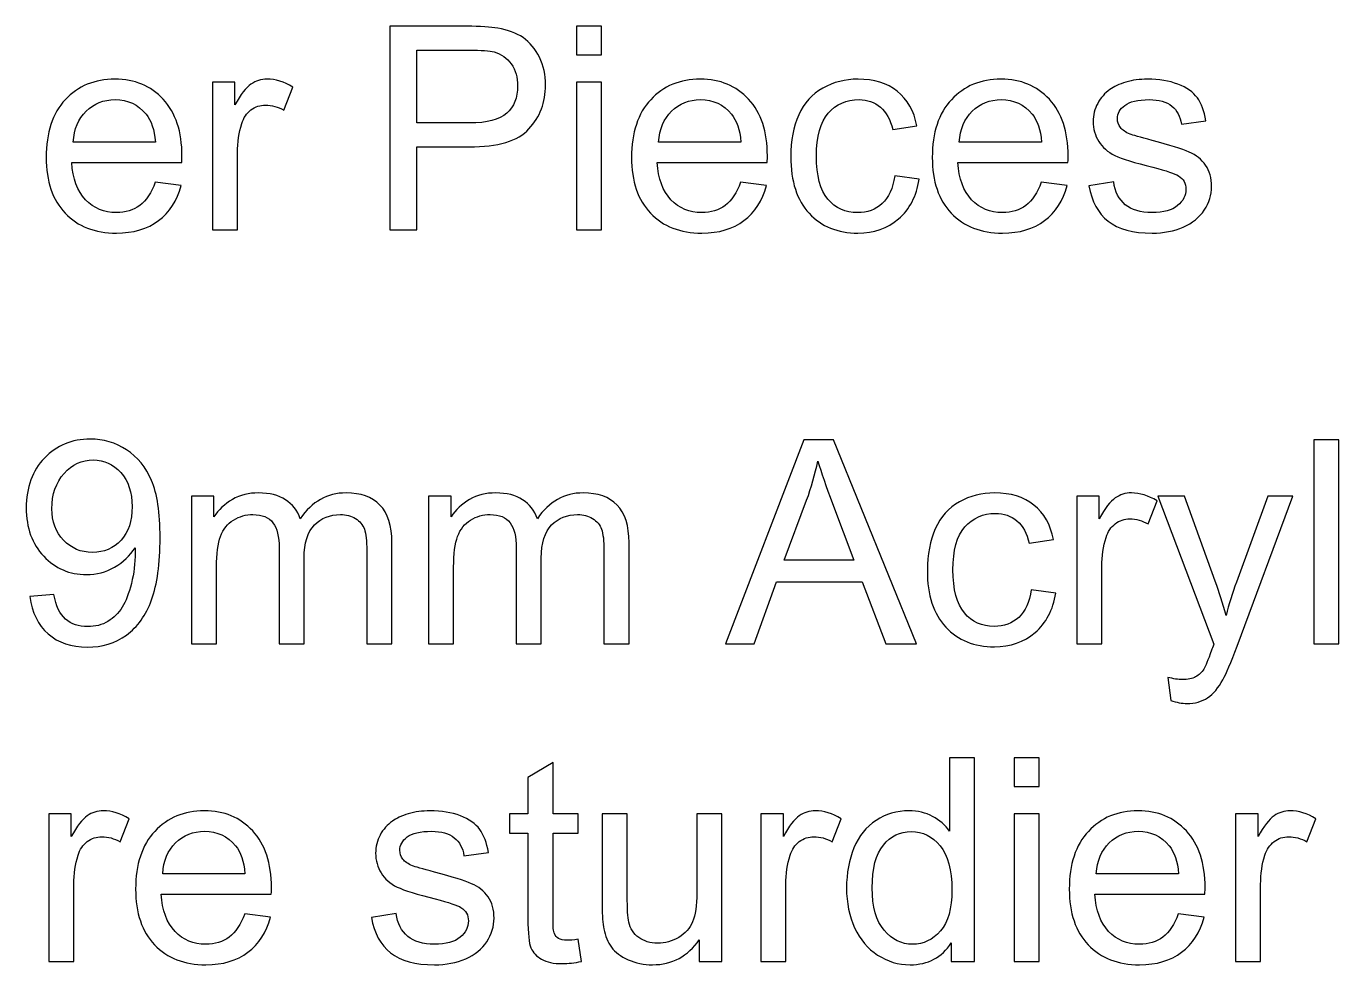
# Model space of a CAD drawing. Header units: millimetres. Extents: x 198 to 2265, y -986 to 144.
# Drawn here: x 1383.7 to 1500.8, y -945.3 to -861.5 of the extents above; entities that cross this region are included whole.
import ezdxf

# ---------------------------------------------------------------- set-up
doc = ezdxf.new("R2010")
doc.units = ezdxf.units.MM
doc.header["$MEASUREMENT"] = 0
doc.layers.add('Layer 1', color=7, linetype='Continuous')

msp = doc.modelspace()

# ---------------------------------------------------------------- linework, layer by layer
at = {"layer": 'Layer 1', "color": 250}
for points, knots in [([(1416.1262, -879.7022), (1416.1262, -879.7022), (1416.1262, -861.5158), (1416.1262, -861.5158), (1416.1262, -861.5158), (1422.9927, -861.5158), (1422.9927, -861.5158), (1424.1992, -861.5158), (1425.122, -861.5751), (1425.7613, -861.6894), (1426.6545, -861.8375), (1427.4038, -862.1212), (1428.0092, -862.536), (1428.6145, -862.9551), (1429.1014, -863.5393), (1429.4697, -864.2886), (1429.838, -865.0379), (1430.02, -865.8634), (1430.02, -866.7651), (1430.02, -868.3061), (1429.5289, -869.6142), (1428.5426, -870.681), (1427.5604, -871.752), (1425.7782, -872.2854), (1423.2043, -872.2854), (1423.2043, -872.2854), (1418.5392, -872.2854), (1418.5392, -872.2854), (1418.5392, -872.2854), (1418.5392, -879.7022), (1418.5392, -879.7022), (1418.5392, -879.7022), (1416.1262, -879.7022), (1416.1262, -879.7022)], [0, 0, 0, 0, 0.09090909, 0.09090909, 0.09090909, 0.18181818, 0.18181818, 0.18181818, 0.27272727, 0.27272727, 0.27272727, 0.36363636, 0.36363636, 0.36363636, 0.45454545, 0.45454545, 0.45454545, 0.54545455, 0.54545455, 0.54545455, 0.63636364, 0.63636364, 0.63636364, 0.72727273, 0.72727273, 0.72727273, 0.81818182, 0.81818182, 0.81818182, 0.90909091, 0.90909091, 0.90909091, 1, 1, 1, 1]), ([(1432.7886, -864.0558), (1432.7886, -864.0558), (1432.7886, -861.5158), (1432.7886, -861.5158), (1432.7886, -861.5158), (1435.0238, -861.5158), (1435.0238, -861.5158), (1435.0238, -861.5158), (1435.0238, -864.0558), (1435.0238, -864.0558), (1435.0238, -864.0558), (1432.7886, -864.0558), (1432.7886, -864.0558)], [0, 0, 0, 0, 0.25, 0.25, 0.25, 0.5, 0.5, 0.5, 0.75, 0.75, 0.75, 1, 1, 1, 1]), ([(1418.5392, -870.1518), (1418.5392, -870.1518), (1423.2382, -870.1518), (1423.2382, -870.1518), (1424.7961, -870.1518), (1425.8967, -869.8639), (1426.5529, -869.284), (1427.2048, -868.704), (1427.5308, -867.8912), (1427.5308, -866.8371), (1427.5308, -866.0793), (1427.3403, -865.4274), (1426.9551, -864.8855), (1426.5698, -864.3437), (1426.0618, -863.9838), (1425.4353, -863.8103), (1425.0289, -863.7044), (1424.2796, -863.6494), (1423.1916, -863.6494), (1423.1916, -863.6494), (1418.5392, -863.6494), (1418.5392, -863.6494), (1418.5392, -863.6494), (1418.5392, -870.1518), (1418.5392, -870.1518)], [0, 0, 0, 0, 0.125, 0.125, 0.125, 0.25, 0.25, 0.25, 0.375, 0.375, 0.375, 0.5, 0.5, 0.5, 0.625, 0.625, 0.625, 0.75, 0.75, 0.75, 0.875, 0.875, 0.875, 1, 1, 1, 1]), ([(1395.1966, -875.435), (1395.1966, -875.435), (1397.508, -875.7398), (1397.508, -875.7398), (1397.1482, -877.0818), (1396.4751, -878.1274), (1395.4929, -878.8682), (1394.5108, -879.6091), (1393.2577, -879.9816), (1391.7295, -879.9816), (1389.8076, -879.9816), (1388.2836, -879.3889), (1387.1575, -878.2036), (1386.0314, -877.0225), (1385.4684, -875.3588), (1385.4684, -873.221), (1385.4684, -871.0112), (1386.0357, -869.2924), (1387.1744, -868.0732), (1388.3132, -866.8498), (1389.7906, -866.2402), (1391.6067, -866.2402), (1393.3636, -866.2402), (1394.7987, -866.8371), (1395.912, -868.0351), (1397.0254, -869.2332), (1397.5842, -870.918), (1397.5842, -873.0897), (1397.5842, -873.221), (1397.58, -873.4199), (1397.5715, -873.6824), (1397.5715, -873.6824), (1387.7544, -873.6824), (1387.7544, -873.6824), (1387.8391, -875.126), (1388.2455, -876.2351), (1388.9821, -877.0013), (1389.7144, -877.7676), (1390.6331, -878.1528), (1391.7295, -878.1528), (1392.5465, -878.1528), (1393.245, -877.9369), (1393.8208, -877.5051), (1394.4007, -877.0733), (1394.8579, -876.3833), (1395.1966, -875.435)], [0, 0, 0, 0, 0.06666667, 0.06666667, 0.06666667, 0.13333333, 0.13333333, 0.13333333, 0.2, 0.2, 0.2, 0.26666667, 0.26666667, 0.26666667, 0.33333333, 0.33333333, 0.33333333, 0.4, 0.4, 0.4, 0.46666667, 0.46666667, 0.46666667, 0.53333333, 0.53333333, 0.53333333, 0.6, 0.6, 0.6, 0.66666667, 0.66666667, 0.66666667, 0.73333333, 0.73333333, 0.73333333, 0.8, 0.8, 0.8, 0.86666667, 0.86666667, 0.86666667, 0.93333333, 0.93333333, 0.93333333, 1, 1, 1, 1]), ([(1400.3062, -879.7022), (1400.3062, -879.7022), (1400.3062, -866.5196), (1400.3062, -866.5196), (1400.3062, -866.5196), (1402.3128, -866.5196), (1402.3128, -866.5196), (1402.3128, -866.5196), (1402.3128, -868.5389), (1402.3128, -868.5389), (1402.825, -867.6033), (1403.2992, -866.9853), (1403.7352, -866.6889), (1404.1712, -866.3884), (1404.6496, -866.2402), (1405.1703, -866.2402), (1405.9238, -866.2402), (1406.6901, -866.4773), (1407.469, -866.9472), (1407.469, -866.9472), (1406.6731, -869.0088), (1406.6731, -869.0088), (1406.1313, -868.704), (1405.5894, -868.5516), (1405.0475, -868.5516), (1404.5607, -868.5516), (1404.1247, -868.6998), (1403.7394, -868.9919), (1403.3542, -869.284), (1403.079, -869.6904), (1402.9139, -870.2111), (1402.6642, -871.0027), (1402.5414, -871.8705), (1402.5414, -872.8146), (1402.5414, -872.8146), (1402.5414, -879.7022), (1402.5414, -879.7022), (1402.5414, -879.7022), (1400.3062, -879.7022), (1400.3062, -879.7022)], [0, 0, 0, 0, 0.07692308, 0.07692308, 0.07692308, 0.15384615, 0.15384615, 0.15384615, 0.23076923, 0.23076923, 0.23076923, 0.30769231, 0.30769231, 0.30769231, 0.38461538, 0.38461538, 0.38461538, 0.46153846, 0.46153846, 0.46153846, 0.53846154, 0.53846154, 0.53846154, 0.61538462, 0.61538462, 0.61538462, 0.69230769, 0.69230769, 0.69230769, 0.76923077, 0.76923077, 0.76923077, 0.84615385, 0.84615385, 0.84615385, 0.92307692, 0.92307692, 0.92307692, 1, 1, 1, 1]), ([(1447.4232, -875.435), (1447.4232, -875.435), (1449.7346, -875.7398), (1449.7346, -875.7398), (1449.3748, -877.0818), (1448.7017, -878.1274), (1447.7195, -878.8682), (1446.7374, -879.6091), (1445.4843, -879.9816), (1443.9561, -879.9816), (1442.0342, -879.9816), (1440.5102, -879.3889), (1439.3841, -878.2036), (1438.258, -877.0225), (1437.695, -875.3588), (1437.695, -873.221), (1437.695, -871.0112), (1438.2623, -869.2924), (1439.401, -868.0732), (1440.5398, -866.8498), (1442.0172, -866.2402), (1443.8333, -866.2402), (1445.5902, -866.2402), (1447.0253, -866.8371), (1448.1386, -868.0351), (1449.252, -869.2332), (1449.8108, -870.918), (1449.8108, -873.0897), (1449.8108, -873.221), (1449.8066, -873.4199), (1449.7981, -873.6824), (1449.7981, -873.6824), (1439.981, -873.6824), (1439.981, -873.6824), (1440.0657, -875.126), (1440.4721, -876.2351), (1441.2087, -877.0013), (1441.941, -877.7676), (1442.8597, -878.1528), (1443.9561, -878.1528), (1444.7731, -878.1528), (1445.4716, -877.9369), (1446.0474, -877.5051), (1446.6273, -877.0733), (1447.0845, -876.3833), (1447.4232, -875.435)], [0, 0, 0, 0, 0.06666667, 0.06666667, 0.06666667, 0.13333333, 0.13333333, 0.13333333, 0.2, 0.2, 0.2, 0.26666667, 0.26666667, 0.26666667, 0.33333333, 0.33333333, 0.33333333, 0.4, 0.4, 0.4, 0.46666667, 0.46666667, 0.46666667, 0.53333333, 0.53333333, 0.53333333, 0.6, 0.6, 0.6, 0.66666667, 0.66666667, 0.66666667, 0.73333333, 0.73333333, 0.73333333, 0.8, 0.8, 0.8, 0.86666667, 0.86666667, 0.86666667, 0.93333333, 0.93333333, 0.93333333, 1, 1, 1, 1]), ([(1461.1688, -874.8762), (1461.1688, -874.8762), (1463.3532, -875.181), (1463.3532, -875.181), (1463.1119, -876.6838), (1462.5023, -877.8565), (1461.5159, -878.7074), (1460.5296, -879.5583), (1459.3146, -879.9816), (1457.8795, -879.9816), (1456.0803, -879.9816), (1454.6325, -879.3932), (1453.5403, -878.2163), (1452.4439, -877.0394), (1451.8978, -875.3546), (1451.8978, -873.1617), (1451.8978, -871.7393), (1452.1349, -870.4989), (1452.6048, -869.4321), (1453.0747, -868.3696), (1453.7901, -867.5695), (1454.7553, -867.0403), (1455.7163, -866.5069), (1456.7619, -866.2402), (1457.8964, -866.2402), (1459.3231, -866.2402), (1460.4957, -866.6), (1461.4016, -867.3239), (1462.3118, -868.0478), (1462.896, -869.0765), (1463.15, -870.4058), (1463.15, -870.4058), (1460.991, -870.736), (1460.991, -870.736), (1460.7836, -869.8512), (1460.4195, -869.1866), (1459.8903, -868.7379), (1459.3654, -868.2934), (1458.7304, -868.069), (1457.9853, -868.069), (1456.8593, -868.069), (1455.9449, -868.4712), (1455.2379, -869.2755), (1454.5352, -870.0841), (1454.1838, -871.3541), (1454.1838, -873.0982), (1454.1838, -874.8677), (1454.5225, -876.1504), (1455.1998, -876.9505), (1455.8814, -877.7506), (1456.7661, -878.1528), (1457.8541, -878.1528), (1458.7346, -878.1528), (1459.467, -877.8861), (1460.0512, -877.3485), (1460.6396, -876.8151), (1461.0122, -875.9896), (1461.1688, -874.8762)], [0, 0, 0, 0, 0.05263158, 0.05263158, 0.05263158, 0.10526316, 0.10526316, 0.10526316, 0.15789474, 0.15789474, 0.15789474, 0.21052632, 0.21052632, 0.21052632, 0.26315789, 0.26315789, 0.26315789, 0.31578947, 0.31578947, 0.31578947, 0.36842105, 0.36842105, 0.36842105, 0.42105263, 0.42105263, 0.42105263, 0.47368421, 0.47368421, 0.47368421, 0.52631579, 0.52631579, 0.52631579, 0.57894737, 0.57894737, 0.57894737, 0.63157895, 0.63157895, 0.63157895, 0.68421053, 0.68421053, 0.68421053, 0.73684211, 0.73684211, 0.73684211, 0.78947368, 0.78947368, 0.78947368, 0.84210526, 0.84210526, 0.84210526, 0.89473684, 0.89473684, 0.89473684, 0.94736842, 0.94736842, 0.94736842, 1, 1, 1, 1]), ([(1474.2498, -875.435), (1474.2498, -875.435), (1476.5612, -875.7398), (1476.5612, -875.7398), (1476.2014, -877.0818), (1475.5283, -878.1274), (1474.5461, -878.8682), (1473.564, -879.6091), (1472.3109, -879.9816), (1470.7827, -879.9816), (1468.8608, -879.9816), (1467.3368, -879.3889), (1466.2107, -878.2036), (1465.0846, -877.0225), (1464.5216, -875.3588), (1464.5216, -873.221), (1464.5216, -871.0112), (1465.0889, -869.2924), (1466.2276, -868.0732), (1467.3664, -866.8498), (1468.8438, -866.2402), (1470.6599, -866.2402), (1472.4168, -866.2402), (1473.8519, -866.8371), (1474.9652, -868.0351), (1476.0786, -869.2332), (1476.6374, -870.918), (1476.6374, -873.0897), (1476.6374, -873.221), (1476.6332, -873.4199), (1476.6247, -873.6824), (1476.6247, -873.6824), (1466.8076, -873.6824), (1466.8076, -873.6824), (1466.8923, -875.126), (1467.2987, -876.2351), (1468.0353, -877.0013), (1468.7676, -877.7676), (1469.6863, -878.1528), (1470.7827, -878.1528), (1471.5997, -878.1528), (1472.2982, -877.9369), (1472.874, -877.5051), (1473.4539, -877.0733), (1473.9111, -876.3833), (1474.2498, -875.435)], [0, 0, 0, 0, 0.06666667, 0.06666667, 0.06666667, 0.13333333, 0.13333333, 0.13333333, 0.2, 0.2, 0.2, 0.26666667, 0.26666667, 0.26666667, 0.33333333, 0.33333333, 0.33333333, 0.4, 0.4, 0.4, 0.46666667, 0.46666667, 0.46666667, 0.53333333, 0.53333333, 0.53333333, 0.6, 0.6, 0.6, 0.66666667, 0.66666667, 0.66666667, 0.73333333, 0.73333333, 0.73333333, 0.8, 0.8, 0.8, 0.86666667, 0.86666667, 0.86666667, 0.93333333, 0.93333333, 0.93333333, 1, 1, 1, 1]), ([(1478.4958, -875.7652), (1478.4958, -875.7652), (1480.7056, -875.4096), (1480.7056, -875.4096), (1480.8284, -876.2944), (1481.1755, -876.9717), (1481.7428, -877.4458), (1482.31, -877.9157), (1483.1059, -878.1528), (1484.1219, -878.1528), (1485.1506, -878.1528), (1485.9126, -877.9454), (1486.4121, -877.5263), (1486.9074, -877.1114), (1487.1572, -876.6203), (1487.1572, -876.0573), (1487.1572, -875.5535), (1486.9328, -875.1556), (1486.4883, -874.8677), (1486.1751, -874.6688), (1485.4131, -874.419), (1484.2023, -874.11), (1482.5683, -873.6993), (1481.438, -873.3437), (1480.803, -873.0432), (1480.1722, -872.7384), (1479.6938, -872.3235), (1479.3679, -871.7901), (1479.0419, -871.2609), (1478.8768, -870.6725), (1478.8768, -870.029), (1478.8768, -869.4406), (1479.0123, -868.8987), (1479.279, -868.3992), (1479.5499, -867.8997), (1479.914, -867.4848), (1480.3754, -867.1546), (1480.7225, -866.9006), (1481.1967, -866.6847), (1481.7936, -866.5069), (1482.3947, -866.3291), (1483.0339, -866.2402), (1483.7197, -866.2402), (1484.7527, -866.2402), (1485.6586, -866.3884), (1486.4375, -866.6889), (1487.2207, -866.9853), (1487.7964, -867.3917), (1488.169, -867.8997), (1488.5373, -868.4119), (1488.7955, -869.0935), (1488.9352, -869.9486), (1488.9352, -869.9486), (1486.7508, -870.2534), (1486.7508, -870.2534), (1486.6534, -869.5676), (1486.3656, -869.03), (1485.8914, -868.6447), (1485.4173, -868.2595), (1484.7484, -868.069), (1483.8806, -868.069), (1482.8604, -868.069), (1482.128, -868.2383), (1481.692, -868.577), (1481.2559, -868.9157), (1481.0358, -869.3136), (1481.0358, -869.7666), (1481.0358, -870.0544), (1481.1247, -870.3169), (1481.3067, -870.5497), (1481.4888, -870.7868), (1481.7724, -870.9858), (1482.1619, -871.1424), (1482.3862, -871.2271), (1483.0382, -871.4176), (1484.1304, -871.7139), (1485.7052, -872.133), (1486.8058, -872.4801), (1487.4324, -872.7468), (1488.0589, -873.0135), (1488.55, -873.4072), (1488.9056, -873.9152), (1489.2654, -874.4275), (1489.4432, -875.0625), (1489.4432, -875.8245), (1489.4432, -876.5653), (1489.2273, -877.2638), (1488.7913, -877.92), (1488.3552, -878.5761), (1487.7287, -879.0841), (1486.9117, -879.444), (1486.0904, -879.8038), (1485.1633, -879.9816), (1484.1304, -879.9816), (1482.4201, -879.9816), (1481.112, -879.626), (1480.2145, -878.919), (1479.3171, -878.2078), (1478.7456, -877.158), (1478.4958, -875.7652)], [0, 0, 0, 0, 0.03030303, 0.03030303, 0.03030303, 0.06060606, 0.06060606, 0.06060606, 0.09090909, 0.09090909, 0.09090909, 0.12121212, 0.12121212, 0.12121212, 0.15151515, 0.15151515, 0.15151515, 0.18181818, 0.18181818, 0.18181818, 0.21212121, 0.21212121, 0.21212121, 0.24242424, 0.24242424, 0.24242424, 0.27272727, 0.27272727, 0.27272727, 0.3030303, 0.3030303, 0.3030303, 0.33333333, 0.33333333, 0.33333333, 0.36363636, 0.36363636, 0.36363636, 0.39393939, 0.39393939, 0.39393939, 0.42424242, 0.42424242, 0.42424242, 0.45454545, 0.45454545, 0.45454545, 0.48484848, 0.48484848, 0.48484848, 0.51515152, 0.51515152, 0.51515152, 0.54545455, 0.54545455, 0.54545455, 0.57575758, 0.57575758, 0.57575758, 0.60606061, 0.60606061, 0.60606061, 0.63636364, 0.63636364, 0.63636364, 0.66666667, 0.66666667, 0.66666667, 0.6969697, 0.6969697, 0.6969697, 0.72727273, 0.72727273, 0.72727273, 0.75757576, 0.75757576, 0.75757576, 0.78787879, 0.78787879, 0.78787879, 0.81818182, 0.81818182, 0.81818182, 0.84848485, 0.84848485, 0.84848485, 0.87878788, 0.87878788, 0.87878788, 0.90909091, 0.90909091, 0.90909091, 0.93939394, 0.93939394, 0.93939394, 0.96969697, 0.96969697, 0.96969697, 1, 1, 1, 1]), ([(1432.7886, -879.7022), (1432.7886, -879.7022), (1432.7886, -866.5196), (1432.7886, -866.5196), (1432.7886, -866.5196), (1435.0238, -866.5196), (1435.0238, -866.5196), (1435.0238, -866.5196), (1435.0238, -879.7022), (1435.0238, -879.7022), (1435.0238, -879.7022), (1432.7886, -879.7022), (1432.7886, -879.7022)], [0, 0, 0, 0, 0.25, 0.25, 0.25, 0.5, 0.5, 0.5, 0.75, 0.75, 0.75, 1, 1, 1, 1]), ([(1387.8814, -871.8536), (1387.8814, -871.8536), (1395.222, -871.8536), (1395.222, -871.8536), (1395.1246, -870.7445), (1394.841, -869.9147), (1394.3796, -869.3602), (1393.6726, -868.5008), (1392.7497, -868.069), (1391.6194, -868.069), (1390.595, -868.069), (1389.7356, -868.4119), (1389.0371, -869.0977), (1388.3428, -869.7835), (1387.9576, -870.7021), (1387.8814, -871.8536)], [0, 0, 0, 0, 0.2, 0.2, 0.2, 0.4, 0.4, 0.4, 0.6, 0.6, 0.6, 0.8, 0.8, 0.8, 1, 1, 1, 1]), ([(1440.108, -871.8536), (1440.108, -871.8536), (1447.4486, -871.8536), (1447.4486, -871.8536), (1447.3512, -870.7445), (1447.0676, -869.9147), (1446.6062, -869.3602), (1445.8992, -868.5008), (1444.9763, -868.069), (1443.846, -868.069), (1442.8216, -868.069), (1441.9622, -868.4119), (1441.2637, -869.0977), (1440.5694, -869.7835), (1440.1842, -870.7021), (1440.108, -871.8536)], [0, 0, 0, 0, 0.2, 0.2, 0.2, 0.4, 0.4, 0.4, 0.6, 0.6, 0.6, 0.8, 0.8, 0.8, 1, 1, 1, 1]), ([(1466.9346, -871.8536), (1466.9346, -871.8536), (1474.2752, -871.8536), (1474.2752, -871.8536), (1474.1778, -870.7445), (1473.8942, -869.9147), (1473.4328, -869.3602), (1472.7258, -868.5008), (1471.8029, -868.069), (1470.6726, -868.069), (1469.6482, -868.069), (1468.7888, -868.4119), (1468.0903, -869.0977), (1467.396, -869.7835), (1467.0108, -870.7021), (1466.9346, -871.8536)], [0, 0, 0, 0, 0.2, 0.2, 0.2, 0.4, 0.4, 0.4, 0.6, 0.6, 0.6, 0.8, 0.8, 0.8, 1, 1, 1, 1]), ([(1384.0211, -912.418), (1384.0211, -912.418), (1386.1547, -912.2402), (1386.1547, -912.2402), (1386.3367, -913.2477), (1386.6839, -913.9759), (1387.1961, -914.4288), (1387.7083, -914.8818), (1388.3645, -915.1104), (1389.1688, -915.1104), (1389.8546, -915.1104), (1390.4558, -914.9538), (1390.9765, -914.6363), (1391.4972, -914.323), (1391.9205, -913.9039), (1392.2465, -913.3747), (1392.5724, -912.8498), (1392.8476, -912.1386), (1393.072, -911.2454), (1393.2963, -910.3521), (1393.4064, -909.442), (1393.4064, -908.5149), (1393.4064, -908.4175), (1393.4022, -908.2651), (1393.3937, -908.0661), (1392.9492, -908.7773), (1392.3396, -909.3573), (1391.5691, -909.7976), (1390.7987, -910.2421), (1389.9605, -910.4622), (1389.063, -910.4622), (1387.5602, -910.4622), (1386.2902, -909.9161), (1385.2488, -908.8239), (1384.2116, -907.7359), (1383.6909, -906.2966), (1383.6909, -904.5101), (1383.6909, -902.6644), (1384.2328, -901.1827), (1385.3207, -900.0567), (1386.4045, -898.9348), (1387.7634, -898.3718), (1389.4017, -898.3718), (1390.5785, -898.3718), (1391.658, -898.6893), (1392.6402, -899.3285), (1393.6181, -899.9635), (1394.3589, -900.8695), (1394.8669, -902.0506), (1395.3749, -903.2274), (1395.6289, -904.9335), (1395.6289, -907.1644), (1395.6289, -909.4885), (1395.3791, -911.3385), (1394.8754, -912.7143), (1394.3716, -914.0944), (1393.6181, -915.14), (1392.6232, -915.8597), (1391.6284, -916.5794), (1390.4642, -916.9392), (1389.1265, -916.9392), (1387.7041, -916.9392), (1386.5442, -916.5455), (1385.6425, -915.7539), (1384.745, -914.9622), (1384.2031, -913.8489), (1384.0211, -912.418)], [0, 0, 0, 0, 0.04545455, 0.04545455, 0.04545455, 0.09090909, 0.09090909, 0.09090909, 0.13636364, 0.13636364, 0.13636364, 0.18181818, 0.18181818, 0.18181818, 0.22727273, 0.22727273, 0.22727273, 0.27272727, 0.27272727, 0.27272727, 0.31818182, 0.31818182, 0.31818182, 0.36363636, 0.36363636, 0.36363636, 0.40909091, 0.40909091, 0.40909091, 0.45454545, 0.45454545, 0.45454545, 0.5, 0.5, 0.5, 0.54545455, 0.54545455, 0.54545455, 0.59090909, 0.59090909, 0.59090909, 0.63636364, 0.63636364, 0.63636364, 0.68181818, 0.68181818, 0.68181818, 0.72727273, 0.72727273, 0.72727273, 0.77272727, 0.77272727, 0.77272727, 0.81818182, 0.81818182, 0.81818182, 0.86363636, 0.86363636, 0.86363636, 0.90909091, 0.90909091, 0.90909091, 0.95454545, 0.95454545, 0.95454545, 1, 1, 1, 1]), ([(1446.086, -916.6344), (1446.086, -916.6344), (1453.0625, -898.448), (1453.0625, -898.448), (1453.0625, -898.448), (1455.7084, -898.448), (1455.7084, -898.448), (1455.7084, -898.448), (1463.1125, -916.6344), (1463.1125, -916.6344), (1463.1125, -916.6344), (1460.3735, -916.6344), (1460.3735, -916.6344), (1460.3735, -916.6344), (1458.2695, -911.1226), (1458.2695, -911.1226), (1458.2695, -911.1226), (1450.6114, -911.1226), (1450.6114, -911.1226), (1450.6114, -911.1226), (1448.6387, -916.6344), (1448.6387, -916.6344), (1448.6387, -916.6344), (1446.086, -916.6344), (1446.086, -916.6344)], [0, 0, 0, 0, 0.125, 0.125, 0.125, 0.25, 0.25, 0.25, 0.375, 0.375, 0.375, 0.5, 0.5, 0.5, 0.625, 0.625, 0.625, 0.75, 0.75, 0.75, 0.875, 0.875, 0.875, 1, 1, 1, 1]), ([(1498.5497, -916.6344), (1498.5497, -916.6344), (1498.5497, -898.448), (1498.5497, -898.448), (1498.5497, -898.448), (1500.7849, -898.448), (1500.7849, -898.448), (1500.7849, -898.448), (1500.7849, -916.6344), (1500.7849, -916.6344), (1500.7849, -916.6344), (1498.5497, -916.6344), (1498.5497, -916.6344)], [0, 0, 0, 0, 0.25, 0.25, 0.25, 0.5, 0.5, 0.5, 0.75, 0.75, 0.75, 1, 1, 1, 1]), ([(1393.1397, -904.3958), (1393.1397, -903.1174), (1392.801, -902.1014), (1392.1237, -901.3521), (1391.4506, -900.6028), (1390.6293, -900.226), (1389.6641, -900.226), (1388.6651, -900.226), (1387.8015, -900.6282), (1387.0733, -901.4367), (1386.341, -902.2453), (1385.9769, -903.2952), (1385.9769, -904.5821), (1385.9769, -905.7378), (1386.324, -906.6776), (1387.0141, -907.3973), (1387.7083, -908.1212), (1388.5719, -908.481), (1389.6006, -908.481), (1390.6336, -908.481), (1391.4802, -908.1212), (1392.1449, -907.3973), (1392.8095, -906.6776), (1393.1397, -905.6743), (1393.1397, -904.3958)], [0, 0, 0, 0, 0.125, 0.125, 0.125, 0.25, 0.25, 0.25, 0.375, 0.375, 0.375, 0.5, 0.5, 0.5, 0.625, 0.625, 0.625, 0.75, 0.75, 0.75, 0.875, 0.875, 0.875, 1, 1, 1, 1]), ([(1451.3184, -909.1668), (1451.3184, -909.1668), (1457.516, -909.1668), (1457.516, -909.1668), (1457.516, -909.1668), (1455.6195, -904.1249), (1455.6195, -904.1249), (1455.048, -902.5924), (1454.6162, -901.3267), (1454.3156, -900.3276), (1454.0658, -901.5129), (1453.7314, -902.6771), (1453.3123, -903.8286), (1453.3123, -903.8286), (1451.3184, -909.1668), (1451.3184, -909.1668)], [0, 0, 0, 0, 0.2, 0.2, 0.2, 0.4, 0.4, 0.4, 0.6, 0.6, 0.6, 0.8, 0.8, 0.8, 1, 1, 1, 1]), ([(1398.4271, -916.6344), (1398.4271, -916.6344), (1398.4271, -903.4518), (1398.4271, -903.4518), (1398.4271, -903.4518), (1400.4337, -903.4518), (1400.4337, -903.4518), (1400.4337, -903.4518), (1400.4337, -905.3145), (1400.4337, -905.3145), (1400.8443, -904.671), (1401.3947, -904.1503), (1402.0805, -903.7608), (1402.7663, -903.3671), (1403.5452, -903.1724), (1404.4215, -903.1724), (1405.3952, -903.1724), (1406.1953, -903.3756), (1406.8176, -903.7778), (1407.4399, -904.1842), (1407.8801, -904.7472), (1408.1341, -905.4753), (1409.184, -903.9386), (1410.5429, -903.1724), (1412.2193, -903.1724), (1413.5316, -903.1724), (1414.5434, -903.5322), (1415.2461, -904.2561), (1415.9531, -904.98), (1416.3087, -906.0934), (1416.3087, -907.5962), (1416.3087, -907.5962), (1416.3087, -916.6344), (1416.3087, -916.6344), (1416.3087, -916.6344), (1414.0735, -916.6344), (1414.0735, -916.6344), (1414.0735, -916.6344), (1414.0735, -908.3371), (1414.0735, -908.3371), (1414.0735, -907.4481), (1413.9973, -906.8046), (1413.8534, -906.4109), (1413.7094, -906.0172), (1413.447, -905.7039), (1413.0617, -905.4626), (1412.6807, -905.2213), (1412.232, -905.1028), (1411.7198, -905.1028), (1410.7884, -905.1028), (1410.018, -905.4118), (1409.4041, -906.0257), (1408.7903, -906.6437), (1408.4855, -907.6301), (1408.4855, -908.9848), (1408.4855, -908.9848), (1408.4855, -916.6344), (1408.4855, -916.6344), (1408.4855, -916.6344), (1406.2503, -916.6344), (1406.2503, -916.6344), (1406.2503, -916.6344), (1406.2503, -908.0788), (1406.2503, -908.0788), (1406.2503, -907.0882), (1406.0683, -906.3432), (1405.7042, -905.8479), (1405.3401, -905.3526), (1404.7432, -905.1028), (1403.9177, -905.1028), (1403.2912, -905.1028), (1402.7112, -905.2679), (1402.1778, -905.5981), (1401.6444, -905.9283), (1401.2592, -906.4109), (1401.0179, -907.0501), (1400.7808, -907.6851), (1400.6623, -908.6038), (1400.6623, -909.8018), (1400.6623, -909.8018), (1400.6623, -916.6344), (1400.6623, -916.6344), (1400.6623, -916.6344), (1398.4271, -916.6344), (1398.4271, -916.6344)], [0, 0, 0, 0, 0.03571429, 0.03571429, 0.03571429, 0.07142857, 0.07142857, 0.07142857, 0.10714286, 0.10714286, 0.10714286, 0.14285714, 0.14285714, 0.14285714, 0.17857143, 0.17857143, 0.17857143, 0.21428571, 0.21428571, 0.21428571, 0.25, 0.25, 0.25, 0.28571429, 0.28571429, 0.28571429, 0.32142857, 0.32142857, 0.32142857, 0.35714286, 0.35714286, 0.35714286, 0.39285714, 0.39285714, 0.39285714, 0.42857143, 0.42857143, 0.42857143, 0.46428571, 0.46428571, 0.46428571, 0.5, 0.5, 0.5, 0.53571429, 0.53571429, 0.53571429, 0.57142857, 0.57142857, 0.57142857, 0.60714286, 0.60714286, 0.60714286, 0.64285714, 0.64285714, 0.64285714, 0.67857143, 0.67857143, 0.67857143, 0.71428571, 0.71428571, 0.71428571, 0.75, 0.75, 0.75, 0.78571429, 0.78571429, 0.78571429, 0.82142857, 0.82142857, 0.82142857, 0.85714286, 0.85714286, 0.85714286, 0.89285714, 0.89285714, 0.89285714, 0.92857143, 0.92857143, 0.92857143, 0.96428571, 0.96428571, 0.96428571, 1, 1, 1, 1]), ([(1419.5853, -916.6344), (1419.5853, -916.6344), (1419.5853, -903.4518), (1419.5853, -903.4518), (1419.5853, -903.4518), (1421.5919, -903.4518), (1421.5919, -903.4518), (1421.5919, -903.4518), (1421.5919, -905.3145), (1421.5919, -905.3145), (1422.0025, -904.671), (1422.5529, -904.1503), (1423.2387, -903.7608), (1423.9245, -903.3671), (1424.7034, -903.1724), (1425.5797, -903.1724), (1426.5534, -903.1724), (1427.3535, -903.3756), (1427.9758, -903.7778), (1428.5981, -904.1842), (1429.0383, -904.7472), (1429.2923, -905.4753), (1430.3422, -903.9386), (1431.7011, -903.1724), (1433.3775, -903.1724), (1434.6898, -903.1724), (1435.7016, -903.5322), (1436.4043, -904.2561), (1437.1113, -904.98), (1437.4669, -906.0934), (1437.4669, -907.5962), (1437.4669, -907.5962), (1437.4669, -916.6344), (1437.4669, -916.6344), (1437.4669, -916.6344), (1435.2317, -916.6344), (1435.2317, -916.6344), (1435.2317, -916.6344), (1435.2317, -908.3371), (1435.2317, -908.3371), (1435.2317, -907.4481), (1435.1555, -906.8046), (1435.0116, -906.4109), (1434.8676, -906.0172), (1434.6052, -905.7039), (1434.2199, -905.4626), (1433.8389, -905.2213), (1433.3902, -905.1028), (1432.878, -905.1028), (1431.9466, -905.1028), (1431.1762, -905.4118), (1430.5623, -906.0257), (1429.9485, -906.6437), (1429.6437, -907.6301), (1429.6437, -908.9848), (1429.6437, -908.9848), (1429.6437, -916.6344), (1429.6437, -916.6344), (1429.6437, -916.6344), (1427.4085, -916.6344), (1427.4085, -916.6344), (1427.4085, -916.6344), (1427.4085, -908.0788), (1427.4085, -908.0788), (1427.4085, -907.0882), (1427.2265, -906.3432), (1426.8624, -905.8479), (1426.4983, -905.3526), (1425.9014, -905.1028), (1425.0759, -905.1028), (1424.4494, -905.1028), (1423.8694, -905.2679), (1423.336, -905.5981), (1422.8026, -905.9283), (1422.4174, -906.4109), (1422.1761, -907.0501), (1421.939, -907.6851), (1421.8205, -908.6038), (1421.8205, -909.8018), (1421.8205, -909.8018), (1421.8205, -916.6344), (1421.8205, -916.6344), (1421.8205, -916.6344), (1419.5853, -916.6344), (1419.5853, -916.6344)], [0, 0, 0, 0, 0.03571429, 0.03571429, 0.03571429, 0.07142857, 0.07142857, 0.07142857, 0.10714286, 0.10714286, 0.10714286, 0.14285714, 0.14285714, 0.14285714, 0.17857143, 0.17857143, 0.17857143, 0.21428571, 0.21428571, 0.21428571, 0.25, 0.25, 0.25, 0.28571429, 0.28571429, 0.28571429, 0.32142857, 0.32142857, 0.32142857, 0.35714286, 0.35714286, 0.35714286, 0.39285714, 0.39285714, 0.39285714, 0.42857143, 0.42857143, 0.42857143, 0.46428571, 0.46428571, 0.46428571, 0.5, 0.5, 0.5, 0.53571429, 0.53571429, 0.53571429, 0.57142857, 0.57142857, 0.57142857, 0.60714286, 0.60714286, 0.60714286, 0.64285714, 0.64285714, 0.64285714, 0.67857143, 0.67857143, 0.67857143, 0.71428571, 0.71428571, 0.71428571, 0.75, 0.75, 0.75, 0.78571429, 0.78571429, 0.78571429, 0.82142857, 0.82142857, 0.82142857, 0.85714286, 0.85714286, 0.85714286, 0.89285714, 0.89285714, 0.89285714, 0.92857143, 0.92857143, 0.92857143, 0.96428571, 0.96428571, 0.96428571, 1, 1, 1, 1]), ([(1473.3529, -911.8084), (1473.3529, -911.8084), (1475.5373, -912.1132), (1475.5373, -912.1132), (1475.296, -913.616), (1474.6864, -914.7887), (1473.7, -915.6396), (1472.7137, -916.4905), (1471.4987, -916.9138), (1470.0636, -916.9138), (1468.2644, -916.9138), (1466.8166, -916.3254), (1465.7244, -915.1485), (1464.628, -913.9716), (1464.0819, -912.2868), (1464.0819, -910.0939), (1464.0819, -908.6715), (1464.319, -907.4311), (1464.7889, -906.3643), (1465.2588, -905.3018), (1465.9742, -904.5017), (1466.9394, -903.9725), (1467.9004, -903.4391), (1468.946, -903.1724), (1470.0805, -903.1724), (1471.5072, -903.1724), (1472.6798, -903.5322), (1473.5857, -904.2561), (1474.4959, -904.98), (1475.0801, -906.0087), (1475.3341, -907.338), (1475.3341, -907.338), (1473.1751, -907.6682), (1473.1751, -907.6682), (1472.9677, -906.7834), (1472.6036, -906.1188), (1472.0744, -905.6701), (1471.5495, -905.2256), (1470.9145, -905.0012), (1470.1694, -905.0012), (1469.0434, -905.0012), (1468.129, -905.4034), (1467.422, -906.2077), (1466.7193, -907.0163), (1466.3679, -908.2863), (1466.3679, -910.0304), (1466.3679, -911.7999), (1466.7066, -913.0826), (1467.3839, -913.8827), (1468.0655, -914.6828), (1468.9502, -915.085), (1470.0382, -915.085), (1470.9187, -915.085), (1471.6511, -914.8183), (1472.2353, -914.2807), (1472.8237, -913.7473), (1473.1963, -912.9218), (1473.3529, -911.8084)], [0, 0, 0, 0, 0.05263158, 0.05263158, 0.05263158, 0.10526316, 0.10526316, 0.10526316, 0.15789474, 0.15789474, 0.15789474, 0.21052632, 0.21052632, 0.21052632, 0.26315789, 0.26315789, 0.26315789, 0.31578947, 0.31578947, 0.31578947, 0.36842105, 0.36842105, 0.36842105, 0.42105263, 0.42105263, 0.42105263, 0.47368421, 0.47368421, 0.47368421, 0.52631579, 0.52631579, 0.52631579, 0.57894737, 0.57894737, 0.57894737, 0.63157895, 0.63157895, 0.63157895, 0.68421053, 0.68421053, 0.68421053, 0.73684211, 0.73684211, 0.73684211, 0.78947368, 0.78947368, 0.78947368, 0.84210526, 0.84210526, 0.84210526, 0.89473684, 0.89473684, 0.89473684, 0.94736842, 0.94736842, 0.94736842, 1, 1, 1, 1]), ([(1477.4169, -916.6344), (1477.4169, -916.6344), (1477.4169, -903.4518), (1477.4169, -903.4518), (1477.4169, -903.4518), (1479.4235, -903.4518), (1479.4235, -903.4518), (1479.4235, -903.4518), (1479.4235, -905.4711), (1479.4235, -905.4711), (1479.9357, -904.5355), (1480.4099, -903.9175), (1480.8459, -903.6211), (1481.2819, -903.3206), (1481.7603, -903.1724), (1482.281, -903.1724), (1483.0345, -903.1724), (1483.8008, -903.4095), (1484.5797, -903.8794), (1484.5797, -903.8794), (1483.7838, -905.941), (1483.7838, -905.941), (1483.242, -905.6362), (1482.7001, -905.4838), (1482.1582, -905.4838), (1481.6714, -905.4838), (1481.2354, -905.632), (1480.8501, -905.9241), (1480.4649, -906.2162), (1480.1897, -906.6226), (1480.0246, -907.1433), (1479.7749, -907.9349), (1479.6521, -908.8027), (1479.6521, -909.7468), (1479.6521, -909.7468), (1479.6521, -916.6344), (1479.6521, -916.6344), (1479.6521, -916.6344), (1477.4169, -916.6344), (1477.4169, -916.6344)], [0, 0, 0, 0, 0.07692308, 0.07692308, 0.07692308, 0.15384615, 0.15384615, 0.15384615, 0.23076923, 0.23076923, 0.23076923, 0.30769231, 0.30769231, 0.30769231, 0.38461538, 0.38461538, 0.38461538, 0.46153846, 0.46153846, 0.46153846, 0.53846154, 0.53846154, 0.53846154, 0.61538462, 0.61538462, 0.61538462, 0.69230769, 0.69230769, 0.69230769, 0.76923077, 0.76923077, 0.76923077, 0.84615385, 0.84615385, 0.84615385, 0.92307692, 0.92307692, 0.92307692, 1, 1, 1, 1]), ([(1485.7989, -921.7017), (1485.7989, -921.7017), (1485.5449, -919.6358), (1485.5449, -919.6358), (1486.036, -919.7671), (1486.4593, -919.8348), (1486.8234, -919.8348), (1487.3229, -919.8348), (1487.7208, -919.7501), (1488.0172, -919.585), (1488.3177, -919.4199), (1488.5633, -919.1871), (1488.7538, -918.8908), (1488.8935, -918.6664), (1489.1221, -918.1118), (1489.4353, -917.2228), (1489.4777, -917.1001), (1489.5412, -916.918), (1489.6343, -916.6767), (1489.6343, -916.6767), (1484.6305, -903.4518), (1484.6305, -903.4518), (1484.6305, -903.4518), (1487.0181, -903.4518), (1487.0181, -903.4518), (1487.0181, -903.4518), (1489.7698, -911.0633), (1489.7698, -911.0633), (1490.1296, -912.0243), (1490.4471, -913.0403), (1490.7307, -914.1071), (1490.989, -913.1038), (1491.2938, -912.1132), (1491.6494, -911.1395), (1491.6494, -911.1395), (1494.4603, -903.4518), (1494.4603, -903.4518), (1494.4603, -903.4518), (1496.6913, -903.4518), (1496.6913, -903.4518), (1496.6913, -903.4518), (1491.7086, -916.863), (1491.7086, -916.863), (1491.171, -918.3066), (1490.7519, -919.2972), (1490.4513, -919.8433), (1490.0534, -920.5756), (1489.5962, -921.1133), (1489.084, -921.4562), (1488.5675, -921.7991), (1487.9537, -921.9684), (1487.2425, -921.9684), (1486.8107, -921.9684), (1486.3281, -921.8795), (1485.7989, -921.7017)], [0, 0, 0, 0, 0.05555556, 0.05555556, 0.05555556, 0.11111111, 0.11111111, 0.11111111, 0.16666667, 0.16666667, 0.16666667, 0.22222222, 0.22222222, 0.22222222, 0.27777778, 0.27777778, 0.27777778, 0.33333333, 0.33333333, 0.33333333, 0.38888889, 0.38888889, 0.38888889, 0.44444444, 0.44444444, 0.44444444, 0.5, 0.5, 0.5, 0.55555556, 0.55555556, 0.55555556, 0.61111111, 0.61111111, 0.61111111, 0.66666667, 0.66666667, 0.66666667, 0.72222222, 0.72222222, 0.72222222, 0.77777778, 0.77777778, 0.77777778, 0.83333333, 0.83333333, 0.83333333, 0.88888889, 0.88888889, 0.88888889, 0.94444444, 0.94444444, 0.94444444, 1, 1, 1, 1]), ([(1432.9203, -943.0166), (1432.9203, -943.0166), (1433.2251, -944.9893), (1433.2251, -944.9893), (1432.5986, -945.1206), (1432.0355, -945.1883), (1431.5445, -945.1883), (1430.7359, -945.1883), (1430.1094, -945.0613), (1429.6606, -944.8031), (1429.2161, -944.5448), (1428.9029, -944.2104), (1428.7208, -943.7913), (1428.5388, -943.3722), (1428.4499, -942.4917), (1428.4499, -941.1497), (1428.4499, -941.1497), (1428.4499, -933.5551), (1428.4499, -933.5551), (1428.4499, -933.5551), (1426.7989, -933.5551), (1426.7989, -933.5551), (1426.7989, -933.5551), (1426.7989, -931.8279), (1426.7989, -931.8279), (1426.7989, -931.8279), (1428.4499, -931.8279), (1428.4499, -931.8279), (1428.4499, -931.8279), (1428.4499, -928.5682), (1428.4499, -928.5682), (1428.4499, -928.5682), (1430.6851, -927.2263), (1430.6851, -927.2263), (1430.6851, -927.2263), (1430.6851, -931.8279), (1430.6851, -931.8279), (1430.6851, -931.8279), (1432.9203, -931.8279), (1432.9203, -931.8279), (1432.9203, -931.8279), (1432.9203, -933.5551), (1432.9203, -933.5551), (1432.9203, -933.5551), (1430.6851, -933.5551), (1430.6851, -933.5551), (1430.6851, -933.5551), (1430.6851, -941.2767), (1430.6851, -941.2767), (1430.6851, -941.9159), (1430.7232, -942.3266), (1430.8036, -942.5086), (1430.8798, -942.6906), (1431.0068, -942.8346), (1431.1846, -942.9446), (1431.3624, -943.0505), (1431.6164, -943.1055), (1431.9466, -943.1055), (1432.1922, -943.1055), (1432.5181, -943.0759), (1432.9203, -943.0166)], [0, 0, 0, 0, 0.05, 0.05, 0.05, 0.1, 0.1, 0.1, 0.15, 0.15, 0.15, 0.2, 0.2, 0.2, 0.25, 0.25, 0.25, 0.3, 0.3, 0.3, 0.35, 0.35, 0.35, 0.4, 0.4, 0.4, 0.45, 0.45, 0.45, 0.5, 0.5, 0.5, 0.55, 0.55, 0.55, 0.6, 0.6, 0.6, 0.65, 0.65, 0.65, 0.7, 0.7, 0.7, 0.75, 0.75, 0.75, 0.8, 0.8, 0.8, 0.85, 0.85, 0.85, 0.9, 0.9, 0.9, 0.95, 0.95, 0.95, 1, 1, 1, 1]), ([(1466.2197, -945.0105), (1466.2197, -945.0105), (1466.2197, -943.3383), (1466.2197, -943.3383), (1465.3857, -944.638), (1464.1581, -945.2899), (1462.5367, -945.2899), (1461.4868, -945.2899), (1460.5216, -945.002), (1459.6453, -944.4221), (1458.7648, -943.8463), (1458.0832, -943.0378), (1457.5964, -942.0048), (1457.1138, -940.9677), (1456.8725, -939.7781), (1456.8725, -938.4319), (1456.8725, -937.1196), (1457.0926, -935.93), (1457.5287, -934.859), (1457.9689, -933.7922), (1458.6251, -932.9709), (1459.5014, -932.4036), (1460.3735, -931.8321), (1461.3556, -931.5485), (1462.4351, -931.5485), (1463.231, -931.5485), (1463.9379, -931.7178), (1464.556, -932.0523), (1465.1741, -932.3867), (1465.6778, -932.827), (1466.0673, -933.3646), (1466.0673, -933.3646), (1466.0673, -926.8241), (1466.0673, -926.8241), (1466.0673, -926.8241), (1468.3025, -926.8241), (1468.3025, -926.8241), (1468.3025, -926.8241), (1468.3025, -945.0105), (1468.3025, -945.0105), (1468.3025, -945.0105), (1466.2197, -945.0105), (1466.2197, -945.0105)], [0, 0, 0, 0, 0.07142857, 0.07142857, 0.07142857, 0.14285714, 0.14285714, 0.14285714, 0.21428571, 0.21428571, 0.21428571, 0.28571429, 0.28571429, 0.28571429, 0.35714286, 0.35714286, 0.35714286, 0.42857143, 0.42857143, 0.42857143, 0.5, 0.5, 0.5, 0.57142857, 0.57142857, 0.57142857, 0.64285714, 0.64285714, 0.64285714, 0.71428571, 0.71428571, 0.71428571, 0.78571429, 0.78571429, 0.78571429, 0.85714286, 0.85714286, 0.85714286, 0.92857143, 0.92857143, 0.92857143, 1, 1, 1, 1]), ([(1471.8373, -929.3641), (1471.8373, -929.3641), (1471.8373, -926.8241), (1471.8373, -926.8241), (1471.8373, -926.8241), (1474.0725, -926.8241), (1474.0725, -926.8241), (1474.0725, -926.8241), (1474.0725, -929.3641), (1474.0725, -929.3641), (1474.0725, -929.3641), (1471.8373, -929.3641), (1471.8373, -929.3641)], [0, 0, 0, 0, 0.25, 0.25, 0.25, 0.5, 0.5, 0.5, 0.75, 0.75, 0.75, 1, 1, 1, 1]), ([(1385.7017, -945.0105), (1385.7017, -945.0105), (1385.7017, -931.8279), (1385.7017, -931.8279), (1385.7017, -931.8279), (1387.7083, -931.8279), (1387.7083, -931.8279), (1387.7083, -931.8279), (1387.7083, -933.8472), (1387.7083, -933.8472), (1388.2205, -932.9116), (1388.6947, -932.2936), (1389.1307, -931.9972), (1389.5667, -931.6967), (1390.0451, -931.5485), (1390.5658, -931.5485), (1391.3193, -931.5485), (1392.0856, -931.7856), (1392.8645, -932.2555), (1392.8645, -932.2555), (1392.0686, -934.3171), (1392.0686, -934.3171), (1391.5268, -934.0123), (1390.9849, -933.8599), (1390.443, -933.8599), (1389.9562, -933.8599), (1389.5202, -934.0081), (1389.1349, -934.3002), (1388.7497, -934.5923), (1388.4745, -934.9987), (1388.3094, -935.5194), (1388.0597, -936.311), (1387.9369, -937.1788), (1387.9369, -938.1229), (1387.9369, -938.1229), (1387.9369, -945.0105), (1387.9369, -945.0105), (1387.9369, -945.0105), (1385.7017, -945.0105), (1385.7017, -945.0105)], [0, 0, 0, 0, 0.07692308, 0.07692308, 0.07692308, 0.15384615, 0.15384615, 0.15384615, 0.23076923, 0.23076923, 0.23076923, 0.30769231, 0.30769231, 0.30769231, 0.38461538, 0.38461538, 0.38461538, 0.46153846, 0.46153846, 0.46153846, 0.53846154, 0.53846154, 0.53846154, 0.61538462, 0.61538462, 0.61538462, 0.69230769, 0.69230769, 0.69230769, 0.76923077, 0.76923077, 0.76923077, 0.84615385, 0.84615385, 0.84615385, 0.92307692, 0.92307692, 0.92307692, 1, 1, 1, 1]), ([(1403.1769, -940.7433), (1403.1769, -940.7433), (1405.4883, -941.0481), (1405.4883, -941.0481), (1405.1285, -942.3901), (1404.4554, -943.4357), (1403.4732, -944.1765), (1402.4911, -944.9174), (1401.238, -945.2899), (1399.7098, -945.2899), (1397.7879, -945.2899), (1396.2639, -944.6972), (1395.1378, -943.5119), (1394.0117, -942.3308), (1393.4487, -940.6671), (1393.4487, -938.5293), (1393.4487, -936.3195), (1394.016, -934.6007), (1395.1547, -933.3815), (1396.2935, -932.1581), (1397.7709, -931.5485), (1399.587, -931.5485), (1401.3439, -931.5485), (1402.779, -932.1454), (1403.8923, -933.3434), (1405.0057, -934.5415), (1405.5645, -936.2263), (1405.5645, -938.398), (1405.5645, -938.5293), (1405.5603, -938.7282), (1405.5518, -938.9907), (1405.5518, -938.9907), (1395.7347, -938.9907), (1395.7347, -938.9907), (1395.8194, -940.4343), (1396.2258, -941.5434), (1396.9624, -942.3096), (1397.6947, -943.0759), (1398.6134, -943.4611), (1399.7098, -943.4611), (1400.5268, -943.4611), (1401.2253, -943.2452), (1401.8011, -942.8134), (1402.381, -942.3816), (1402.8382, -941.6916), (1403.1769, -940.7433)], [0, 0, 0, 0, 0.06666667, 0.06666667, 0.06666667, 0.13333333, 0.13333333, 0.13333333, 0.2, 0.2, 0.2, 0.26666667, 0.26666667, 0.26666667, 0.33333333, 0.33333333, 0.33333333, 0.4, 0.4, 0.4, 0.46666667, 0.46666667, 0.46666667, 0.53333333, 0.53333333, 0.53333333, 0.6, 0.6, 0.6, 0.66666667, 0.66666667, 0.66666667, 0.73333333, 0.73333333, 0.73333333, 0.8, 0.8, 0.8, 0.86666667, 0.86666667, 0.86666667, 0.93333333, 0.93333333, 0.93333333, 1, 1, 1, 1]), ([(1414.4799, -941.0735), (1414.4799, -941.0735), (1416.6897, -940.7179), (1416.6897, -940.7179), (1416.8125, -941.6027), (1417.1596, -942.28), (1417.7269, -942.7541), (1418.2941, -943.224), (1419.09, -943.4611), (1420.106, -943.4611), (1421.1347, -943.4611), (1421.8967, -943.2537), (1422.3962, -942.8346), (1422.8915, -942.4197), (1423.1413, -941.9286), (1423.1413, -941.3656), (1423.1413, -940.8618), (1422.9169, -940.4639), (1422.4724, -940.176), (1422.1592, -939.9771), (1421.3972, -939.7273), (1420.1864, -939.4183), (1418.5524, -939.0076), (1417.4221, -938.652), (1416.7871, -938.3515), (1416.1563, -938.0467), (1415.6779, -937.6318), (1415.352, -937.0984), (1415.026, -936.5692), (1414.8609, -935.9808), (1414.8609, -935.3373), (1414.8609, -934.7489), (1414.9964, -934.207), (1415.2631, -933.7075), (1415.534, -933.208), (1415.8981, -932.7931), (1416.3595, -932.4629), (1416.7066, -932.2089), (1417.1808, -931.993), (1417.7777, -931.8152), (1418.3788, -931.6374), (1419.018, -931.5485), (1419.7038, -931.5485), (1420.7368, -931.5485), (1421.6427, -931.6967), (1422.4216, -931.9972), (1423.2048, -932.2936), (1423.7805, -932.7), (1424.1531, -933.208), (1424.5214, -933.7202), (1424.7796, -934.4018), (1424.9193, -935.2569), (1424.9193, -935.2569), (1422.7349, -935.5617), (1422.7349, -935.5617), (1422.6375, -934.8759), (1422.3497, -934.3383), (1421.8755, -933.953), (1421.4014, -933.5678), (1420.7325, -933.3773), (1419.8647, -933.3773), (1418.8445, -933.3773), (1418.1121, -933.5466), (1417.6761, -933.8853), (1417.24, -934.224), (1417.0199, -934.6219), (1417.0199, -935.0749), (1417.0199, -935.3627), (1417.1088, -935.6252), (1417.2908, -935.858), (1417.4729, -936.0951), (1417.7565, -936.2941), (1418.146, -936.4507), (1418.3703, -936.5354), (1419.0223, -936.7259), (1420.1145, -937.0222), (1421.6893, -937.4413), (1422.7899, -937.7884), (1423.4165, -938.0551), (1424.043, -938.3218), (1424.5341, -938.7155), (1424.8897, -939.2235), (1425.2495, -939.7358), (1425.4273, -940.3708), (1425.4273, -941.1328), (1425.4273, -941.8736), (1425.2114, -942.5721), (1424.7754, -943.2283), (1424.3393, -943.8844), (1423.7128, -944.3924), (1422.8958, -944.7523), (1422.0745, -945.1121), (1421.1474, -945.2899), (1420.1145, -945.2899), (1418.4042, -945.2899), (1417.0961, -944.9343), (1416.1986, -944.2273), (1415.3012, -943.5161), (1414.7297, -942.4663), (1414.4799, -941.0735)], [0, 0, 0, 0, 0.03030303, 0.03030303, 0.03030303, 0.06060606, 0.06060606, 0.06060606, 0.09090909, 0.09090909, 0.09090909, 0.12121212, 0.12121212, 0.12121212, 0.15151515, 0.15151515, 0.15151515, 0.18181818, 0.18181818, 0.18181818, 0.21212121, 0.21212121, 0.21212121, 0.24242424, 0.24242424, 0.24242424, 0.27272727, 0.27272727, 0.27272727, 0.3030303, 0.3030303, 0.3030303, 0.33333333, 0.33333333, 0.33333333, 0.36363636, 0.36363636, 0.36363636, 0.39393939, 0.39393939, 0.39393939, 0.42424242, 0.42424242, 0.42424242, 0.45454545, 0.45454545, 0.45454545, 0.48484848, 0.48484848, 0.48484848, 0.51515152, 0.51515152, 0.51515152, 0.54545455, 0.54545455, 0.54545455, 0.57575758, 0.57575758, 0.57575758, 0.60606061, 0.60606061, 0.60606061, 0.63636364, 0.63636364, 0.63636364, 0.66666667, 0.66666667, 0.66666667, 0.6969697, 0.6969697, 0.6969697, 0.72727273, 0.72727273, 0.72727273, 0.75757576, 0.75757576, 0.75757576, 0.78787879, 0.78787879, 0.78787879, 0.81818182, 0.81818182, 0.81818182, 0.84848485, 0.84848485, 0.84848485, 0.87878788, 0.87878788, 0.87878788, 0.90909091, 0.90909091, 0.90909091, 0.93939394, 0.93939394, 0.93939394, 0.96969697, 0.96969697, 0.96969697, 1, 1, 1, 1]), ([(1443.7365, -945.0105), (1443.7365, -945.0105), (1443.7365, -943.0505), (1443.7365, -943.0505), (1442.712, -944.5448), (1441.3235, -945.2899), (1439.5667, -945.2899), (1438.792, -945.2899), (1438.0681, -945.1417), (1437.395, -944.8454), (1436.7219, -944.5448), (1436.2223, -944.1723), (1435.8964, -943.7236), (1435.5704, -943.2706), (1435.3418, -942.7203), (1435.2106, -942.0683), (1435.1217, -941.6281), (1435.0751, -940.9338), (1435.0751, -939.9855), (1435.0751, -939.9855), (1435.0751, -931.8279), (1435.0751, -931.8279), (1435.0751, -931.8279), (1437.3103, -931.8279), (1437.3103, -931.8279), (1437.3103, -931.8279), (1437.3103, -939.1219), (1437.3103, -939.1219), (1437.3103, -940.2861), (1437.3569, -941.0735), (1437.4458, -941.4757), (1437.5855, -942.0641), (1437.8818, -942.5213), (1438.339, -942.8557), (1438.792, -943.1902), (1439.3508, -943.3595), (1440.0196, -943.3595), (1440.6885, -943.3595), (1441.315, -943.1902), (1441.8992, -942.8473), (1442.4834, -942.5044), (1442.8983, -942.0345), (1443.1438, -941.446), (1443.3851, -940.8576), (1443.5079, -939.9982), (1443.5079, -938.8764), (1443.5079, -938.8764), (1443.5079, -931.8279), (1443.5079, -931.8279), (1443.5079, -931.8279), (1445.7431, -931.8279), (1445.7431, -931.8279), (1445.7431, -931.8279), (1445.7431, -945.0105), (1445.7431, -945.0105), (1445.7431, -945.0105), (1443.7365, -945.0105), (1443.7365, -945.0105)], [0, 0, 0, 0, 0.05263158, 0.05263158, 0.05263158, 0.10526316, 0.10526316, 0.10526316, 0.15789474, 0.15789474, 0.15789474, 0.21052632, 0.21052632, 0.21052632, 0.26315789, 0.26315789, 0.26315789, 0.31578947, 0.31578947, 0.31578947, 0.36842105, 0.36842105, 0.36842105, 0.42105263, 0.42105263, 0.42105263, 0.47368421, 0.47368421, 0.47368421, 0.52631579, 0.52631579, 0.52631579, 0.57894737, 0.57894737, 0.57894737, 0.63157895, 0.63157895, 0.63157895, 0.68421053, 0.68421053, 0.68421053, 0.73684211, 0.73684211, 0.73684211, 0.78947368, 0.78947368, 0.78947368, 0.84210526, 0.84210526, 0.84210526, 0.89473684, 0.89473684, 0.89473684, 0.94736842, 0.94736842, 0.94736842, 1, 1, 1, 1]), ([(1449.2271, -945.0105), (1449.2271, -945.0105), (1449.2271, -931.8279), (1449.2271, -931.8279), (1449.2271, -931.8279), (1451.2337, -931.8279), (1451.2337, -931.8279), (1451.2337, -931.8279), (1451.2337, -933.8472), (1451.2337, -933.8472), (1451.7459, -932.9116), (1452.2201, -932.2936), (1452.6561, -931.9972), (1453.0921, -931.6967), (1453.5705, -931.5485), (1454.0912, -931.5485), (1454.8447, -931.5485), (1455.611, -931.7856), (1456.3899, -932.2555), (1456.3899, -932.2555), (1455.594, -934.3171), (1455.594, -934.3171), (1455.0522, -934.0123), (1454.5103, -933.8599), (1453.9684, -933.8599), (1453.4816, -933.8599), (1453.0456, -934.0081), (1452.6603, -934.3002), (1452.2751, -934.5923), (1451.9999, -934.9987), (1451.8348, -935.5194), (1451.5851, -936.311), (1451.4623, -937.1788), (1451.4623, -938.1229), (1451.4623, -938.1229), (1451.4623, -945.0105), (1451.4623, -945.0105), (1451.4623, -945.0105), (1449.2271, -945.0105), (1449.2271, -945.0105)], [0, 0, 0, 0, 0.07692308, 0.07692308, 0.07692308, 0.15384615, 0.15384615, 0.15384615, 0.23076923, 0.23076923, 0.23076923, 0.30769231, 0.30769231, 0.30769231, 0.38461538, 0.38461538, 0.38461538, 0.46153846, 0.46153846, 0.46153846, 0.53846154, 0.53846154, 0.53846154, 0.61538462, 0.61538462, 0.61538462, 0.69230769, 0.69230769, 0.69230769, 0.76923077, 0.76923077, 0.76923077, 0.84615385, 0.84615385, 0.84615385, 0.92307692, 0.92307692, 0.92307692, 1, 1, 1, 1]), ([(1471.8373, -945.0105), (1471.8373, -945.0105), (1471.8373, -931.8279), (1471.8373, -931.8279), (1471.8373, -931.8279), (1474.0725, -931.8279), (1474.0725, -931.8279), (1474.0725, -931.8279), (1474.0725, -945.0105), (1474.0725, -945.0105), (1474.0725, -945.0105), (1471.8373, -945.0105), (1471.8373, -945.0105)], [0, 0, 0, 0, 0.25, 0.25, 0.25, 0.5, 0.5, 0.5, 0.75, 0.75, 0.75, 1, 1, 1, 1]), ([(1486.4719, -940.7433), (1486.4719, -940.7433), (1488.7833, -941.0481), (1488.7833, -941.0481), (1488.4235, -942.3901), (1487.7504, -943.4357), (1486.7682, -944.1765), (1485.7861, -944.9174), (1484.533, -945.2899), (1483.0048, -945.2899), (1481.0829, -945.2899), (1479.5589, -944.6972), (1478.4328, -943.5119), (1477.3067, -942.3308), (1476.7437, -940.6671), (1476.7437, -938.5293), (1476.7437, -936.3195), (1477.311, -934.6007), (1478.4497, -933.3815), (1479.5885, -932.1581), (1481.0659, -931.5485), (1482.882, -931.5485), (1484.6389, -931.5485), (1486.074, -932.1454), (1487.1873, -933.3434), (1488.3007, -934.5415), (1488.8595, -936.2263), (1488.8595, -938.398), (1488.8595, -938.5293), (1488.8553, -938.7282), (1488.8468, -938.9907), (1488.8468, -938.9907), (1479.0297, -938.9907), (1479.0297, -938.9907), (1479.1144, -940.4343), (1479.5208, -941.5434), (1480.2574, -942.3096), (1480.9897, -943.0759), (1481.9084, -943.4611), (1483.0048, -943.4611), (1483.8218, -943.4611), (1484.5203, -943.2452), (1485.0961, -942.8134), (1485.676, -942.3816), (1486.1332, -941.6916), (1486.4719, -940.7433)], [0, 0, 0, 0, 0.06666667, 0.06666667, 0.06666667, 0.13333333, 0.13333333, 0.13333333, 0.2, 0.2, 0.2, 0.26666667, 0.26666667, 0.26666667, 0.33333333, 0.33333333, 0.33333333, 0.4, 0.4, 0.4, 0.46666667, 0.46666667, 0.46666667, 0.53333333, 0.53333333, 0.53333333, 0.6, 0.6, 0.6, 0.66666667, 0.66666667, 0.66666667, 0.73333333, 0.73333333, 0.73333333, 0.8, 0.8, 0.8, 0.86666667, 0.86666667, 0.86666667, 0.93333333, 0.93333333, 0.93333333, 1, 1, 1, 1]), ([(1491.5815, -945.0105), (1491.5815, -945.0105), (1491.5815, -931.8279), (1491.5815, -931.8279), (1491.5815, -931.8279), (1493.5881, -931.8279), (1493.5881, -931.8279), (1493.5881, -931.8279), (1493.5881, -933.8472), (1493.5881, -933.8472), (1494.1003, -932.9116), (1494.5745, -932.2936), (1495.0105, -931.9972), (1495.4465, -931.6967), (1495.9249, -931.5485), (1496.4456, -931.5485), (1497.1991, -931.5485), (1497.9654, -931.7856), (1498.7443, -932.2555), (1498.7443, -932.2555), (1497.9484, -934.3171), (1497.9484, -934.3171), (1497.4066, -934.0123), (1496.8647, -933.8599), (1496.3228, -933.8599), (1495.836, -933.8599), (1495.4, -934.0081), (1495.0147, -934.3002), (1494.6295, -934.5923), (1494.3543, -934.9987), (1494.1892, -935.5194), (1493.9395, -936.311), (1493.8167, -937.1788), (1493.8167, -938.1229), (1493.8167, -938.1229), (1493.8167, -945.0105), (1493.8167, -945.0105), (1493.8167, -945.0105), (1491.5815, -945.0105), (1491.5815, -945.0105)], [0, 0, 0, 0, 0.07692308, 0.07692308, 0.07692308, 0.15384615, 0.15384615, 0.15384615, 0.23076923, 0.23076923, 0.23076923, 0.30769231, 0.30769231, 0.30769231, 0.38461538, 0.38461538, 0.38461538, 0.46153846, 0.46153846, 0.46153846, 0.53846154, 0.53846154, 0.53846154, 0.61538462, 0.61538462, 0.61538462, 0.69230769, 0.69230769, 0.69230769, 0.76923077, 0.76923077, 0.76923077, 0.84615385, 0.84615385, 0.84615385, 0.92307692, 0.92307692, 0.92307692, 1, 1, 1, 1]), ([(1395.8617, -937.1619), (1395.8617, -937.1619), (1403.2023, -937.1619), (1403.2023, -937.1619), (1403.1049, -936.0528), (1402.8213, -935.223), (1402.3599, -934.6685), (1401.6529, -933.8091), (1400.73, -933.3773), (1399.5997, -933.3773), (1398.5753, -933.3773), (1397.7159, -933.7202), (1397.0174, -934.406), (1396.3231, -935.0918), (1395.9379, -936.0104), (1395.8617, -937.1619)], [0, 0, 0, 0, 0.2, 0.2, 0.2, 0.4, 0.4, 0.4, 0.6, 0.6, 0.6, 0.8, 0.8, 0.8, 1, 1, 1, 1]), ([(1459.1585, -938.4361), (1459.1585, -940.121), (1459.5141, -941.3783), (1460.2295, -942.2123), (1460.9407, -943.0462), (1461.7832, -943.4611), (1462.7526, -943.4611), (1463.7305, -943.4611), (1464.5602, -943.0632), (1465.246, -942.2673), (1465.9276, -941.4714), (1466.2705, -940.2565), (1466.2705, -938.6224), (1466.2705, -936.8275), (1465.9234, -935.5067), (1465.2249, -934.6642), (1464.5306, -933.8218), (1463.6712, -933.4027), (1462.651, -933.4027), (1461.6562, -933.4027), (1460.8264, -933.8049), (1460.1576, -934.6134), (1459.4929, -935.422), (1459.1585, -936.6962), (1459.1585, -938.4361)], [0, 0, 0, 0, 0.125, 0.125, 0.125, 0.25, 0.25, 0.25, 0.375, 0.375, 0.375, 0.5, 0.5, 0.5, 0.625, 0.625, 0.625, 0.75, 0.75, 0.75, 0.875, 0.875, 0.875, 1, 1, 1, 1]), ([(1479.1567, -937.1619), (1479.1567, -937.1619), (1486.4973, -937.1619), (1486.4973, -937.1619), (1486.3999, -936.0528), (1486.1163, -935.223), (1485.6549, -934.6685), (1484.9479, -933.8091), (1484.025, -933.3773), (1482.8947, -933.3773), (1481.8703, -933.3773), (1481.0109, -933.7202), (1480.3124, -934.406), (1479.6181, -935.0918), (1479.2329, -936.0104), (1479.1567, -937.1619)], [0, 0, 0, 0, 0.2, 0.2, 0.2, 0.4, 0.4, 0.4, 0.6, 0.6, 0.6, 0.8, 0.8, 0.8, 1, 1, 1, 1])]:
    msp.add_open_spline(points, degree=3, knots=knots, dxfattribs=at)

doc.saveas('drawing.dxf')
